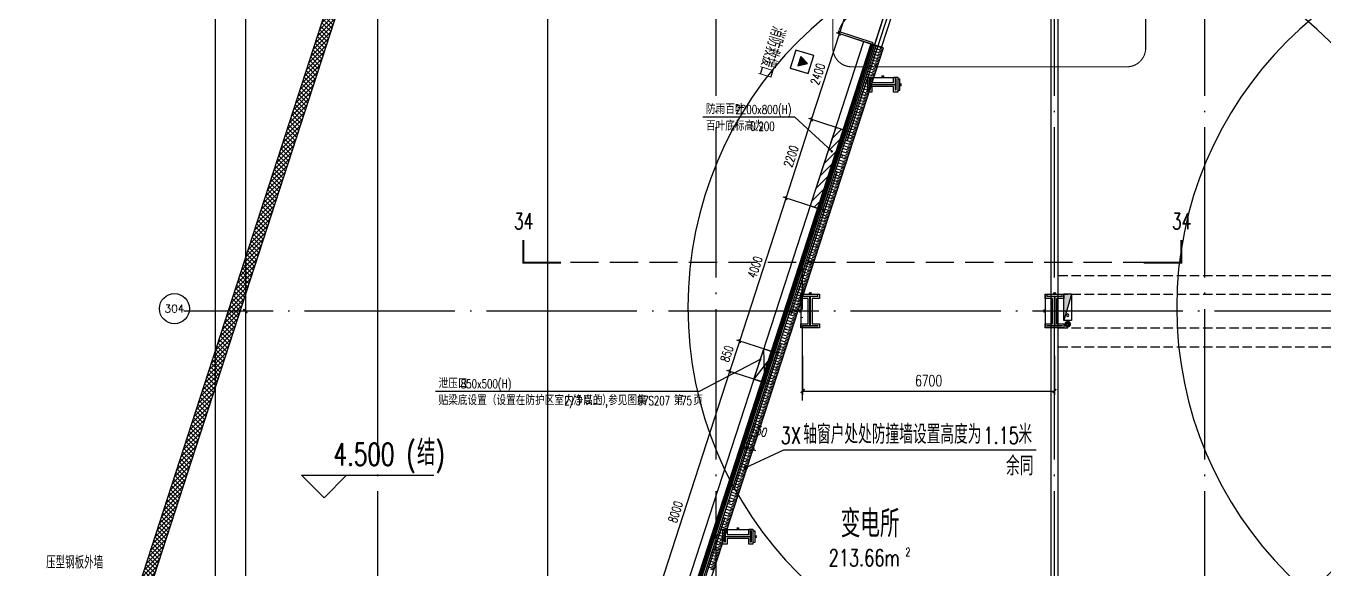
# Model space of a CAD drawing. Extents: x -1313754 to 847533, y 489853 to 941203.
# Drawn here: x -322210 to -287687, y 595905 to 610357 of the extents above; entities that cross this region are included whole.
import ezdxf
from ezdxf.enums import TextEntityAlignment as Align

# ---------------------------------------------------------------- set-up
doc = ezdxf.new("R2010")
doc.units = 0
doc.header["$LTSCALE"] = 1000
doc.header["$MEASUREMENT"] = 0
doc.linetypes.add('DASH', pattern=[0.35, 0.25, -0.1])
doc.linetypes.add('DOTE', pattern=[2.42, 2, -0.2, 0.02, -0.2])
doc.layers.get('Defpoints').update_dxf_attribs({"color": 210})
for name, color, linetype in [('99平面图例外参$0$A-HATCH-2', 251, 'Continuous'), ('A-AXIS-D', 1, 'Continuous'), ('A-AXIS-DOTE', 14, 'DOTE'), ('A-AXIS-DP', 126, 'Continuous'), ('A-AXIS-SYMB', 3, 'Continuous'), ('A-HATCH-2', 251, 'Continuous'), ('A-LIN-V', 9, 'Continuous'), ('A-SFCE', 30, 'Continuous'), ('A-TEXT', 61, 'Continuous'), ('A-WINDOW', 140, 'Continuous'), ('A-彩色打印层', 12, 'Continuous'), ('A-防火门窗', 1, 'Continuous'), ('AS-COLN', 6, 'Continuous'), ('AS-WALL', 40, 'Continuous'), ('AS-结构边线层', 200, 'Continuous'), ('DIM_ELEV', 3, 'Continuous'), ('DIM_SYMB', 3, 'Continuous'), ('PUB_HATCH', 8, 'Continuous'), ('PUB_TEXT', 7, 'Continuous'), ('RP-N2-01$0$$0$A-WIND-J', 1, 'Continuous'), ('RP-N2-01$0$A-WIND-J', 3, 'Continuous'), ('SB_ZF消火栓', 10, 'Continuous'), ('SB_ZF消火栓M', 10, 'Continuous'), ('建-墙-幕', 4, 'Continuous'), ('建-标高', 3, 'Continuous')]:
    doc.layers.add(name, color=color, linetype=linetype)
doc.layers.add('LG-ZF消防', color=1, linetype='Continuous', lineweight=60)
doc.styles.add('_TCH_AXIS', font='COMPLEX', dxfattribs={"bigfont": 'GBCBIG'})
doc.styles.add('_TCH_DIM', font='SIMPLEX', dxfattribs={"bigfont": 'GBCBIG'})
doc.styles.add('_TCH_DIM_T3', font='SIMPLEX', dxfattribs={"width": 0.705882, "bigfont": 'GBCBIG'})
doc.styles.add('_TCH_LABEL', font='COMPLEX', dxfattribs={"bigfont": 'GBCBIG'})
doc.styles.add('A-AREA', font='SIMPLEX', dxfattribs={"bigfont": 'GBCBIG'})
doc.styles.add('A-DIM_T3', font='SIMPLEX', dxfattribs={"width": 0.705882, "bigfont": 'GBCBIG'})
doc.styles.add('A-STANDARD', font='SIMPLEX', dxfattribs={"bigfont": 'GBCBIG'})
doc.dimstyles.new('_TCH_ARCH&&10', dxfattribs={"dimtxt": 29.75, "dimasz": 10, "dimexe": 10, "dimexo": 10, "dimgap": 12.625, "dimtad": 1, "dimdec": 0, "dimzin": 0, "dimdsep": 46, "dimtxsty": '_TCH_DIM_T3', "dimblk": 'ARCHTICK', "dimcen": 0.09, "dimclrt": 7, "dimazin": 2, "dimtfac": 1, "dimtdec": 0, "dimtix": 1, "dimtmove": 2, "dimatfit": 3, "dimfxl": 0, "dimtolj": 1, "dimtzin": 0, "dimarcsym": 0})
doc.dimstyles.new('_TCH_ARCH&&100', dxfattribs={"dimtxt": 297.5, "dimasz": 100, "dimexe": 100, "dimexo": 100, "dimgap": 126.25, "dimtad": 1, "dimdec": 0, "dimzin": 0, "dimdsep": 46, "dimtxsty": '_TCH_DIM_T3', "dimblk": 'ARCHTICK', "dimcen": 0.09, "dimclrt": 7, "dimazin": 2, "dimtfac": 1, "dimtdec": 0, "dimtix": 1, "dimtmove": 2, "dimatfit": 3, "dimfxl": 0, "dimtolj": 1, "dimtzin": 0, "dimarcsym": 0})
doc.dimstyles.new('_TCH_ARCH&&80', dxfattribs={"dimtxt": 238, "dimasz": 80, "dimexe": 80, "dimexo": 80, "dimgap": 101, "dimtad": 1, "dimdec": 0, "dimzin": 0, "dimdsep": 46, "dimtxsty": '_TCH_DIM_T3', "dimblk": 'ARCHTICK', "dimcen": 0.09, "dimclrt": 7, "dimazin": 2, "dimtfac": 1, "dimtdec": 0, "dimtix": 1, "dimtmove": 2, "dimatfit": 3, "dimfxl": 0, "dimtolj": 1, "dimtzin": 0, "dimarcsym": 0})
doc.dimstyles.new('A-DIM&&100', dxfattribs={"dimtxt": 297.5, "dimasz": 100, "dimexe": 100, "dimexo": 100, "dimgap": 126.25, "dimtad": 1, "dimdec": 0, "dimzin": 0, "dimdsep": 46, "dimtxsty": 'A-DIM_T3', "dimblk": 'ARCHTICK', "dimcen": 0.09, "dimclrt": 7, "dimazin": 2, "dimtfac": 1, "dimtdec": 0, "dimtix": 1, "dimtmove": 2, "dimatfit": 3, "dimfxl": 0, "dimtolj": 1, "dimtzin": 0, "dimarcsym": 0})

# ---------------------------------------------------------------- blocks, each defined once
blk = doc.blocks.new('_ArchTick')
at = {"color": 0, "linetype": 'ByBlock', "const_width": 0.4}
blk.add_lwpolyline([(-0.5, -0.5), (0.5, 0.5)], dxfattribs=at)
blk = doc.blocks.new('*D1347')
at = {"layer": 'A-AXIS-D', "color": 0, "lineweight": -2}
for p, q in [((-94953, -184100), (-95739, -184100)), ((-95639, -184100), (-95639, -202050)), ((-94953, -202050), (-95739, -202050))]:
    blk.add_line(p, q, dxfattribs=at)
at = {"layer": 'Defpoints', "color": 0}
for p in [(-94853, -184100), (-95639, -202050), (-94853, -202050)]:
    blk.add_point(p, dxfattribs=at)
at = {"layer": 'A-AXIS-D', "color": 0, "lineweight": -2, "xscale": 100, "yscale": 100, "zscale": 100}
for p, rotation in [((-95639, -184100), 90), ((-95639, -202050), 270)]:
    blk.add_blockref('_ArchTick', p, dxfattribs=dict(at, rotation=rotation))
at = {"layer": 'A-AXIS-D', "color": 7, "insert": (-95364, -193075), "char_height": 297.5, "attachment_point": 5, "rotation": 270, "style": 'A-DIM_T3'}
blk.add_mtext('\\A1;17950', dxfattribs=at)
blk = doc.blocks.new('*D1348')
at = {"layer": 'A-AXIS-D', "color": 0, "lineweight": -2}
for p, q in [((-94953, -202050), (-95739, -202050)), ((-95639, -202050), (-95639, -220000)), ((-94953, -220000), (-95739, -220000))]:
    blk.add_line(p, q, dxfattribs=at)
at = {"layer": 'Defpoints', "color": 0}
for p in [(-94853, -202050), (-95639, -220000), (-94853, -220000)]:
    blk.add_point(p, dxfattribs=at)
at = {"layer": 'A-AXIS-D', "color": 0, "lineweight": -2, "xscale": 100, "yscale": 100, "zscale": 100}
for p, rotation in [((-95639, -202050), 90), ((-95639, -220000), 270)]:
    blk.add_blockref('_ArchTick', p, dxfattribs=dict(at, rotation=rotation))
at = {"layer": 'A-AXIS-D', "color": 7, "insert": (-95364, -211025), "char_height": 297.5, "attachment_point": 5, "rotation": 270, "style": 'A-DIM_T3'}
blk.add_mtext('\\A1;17950', dxfattribs=at)
blk = doc.blocks.new('*D1409')
at = {"layer": 'A-AXIS-D', "color": 0, "lineweight": -2}
for p, q in [((-95053, -183400), (-96539, -183400)), ((-96439, -183400), (-96439, -256600)), ((-95053, -256600), (-96539, -256600))]:
    blk.add_line(p, q, dxfattribs=at)
at = {"layer": 'Defpoints', "color": 0}
for p in [(-94953, -183400), (-96439, -256600), (-94953, -256600)]:
    blk.add_point(p, dxfattribs=at)
at = {"layer": 'A-AXIS-D', "color": 0, "lineweight": -2, "xscale": 100, "yscale": 100, "zscale": 100}
for p, rotation in [((-96439, -183400), 90), ((-96439, -256600), 270)]:
    blk.add_blockref('_ArchTick', p, dxfattribs=dict(at, rotation=rotation))
at = {"layer": 'A-AXIS-D', "color": 7, "insert": (-96164, -220000), "char_height": 297.5, "attachment_point": 5, "rotation": 270, "style": 'A-DIM_T3'}
blk.add_mtext('\\A1;73200', dxfattribs=at)
blk = doc.blocks.new('*D1486')
at = {"layer": 'A-AXIS-D', "color": 0, "lineweight": -2}
for p, q in [((-80818, -203240), (-80818, -204278)), ((-74118, -203240), (-74118, -204278)), ((-80818, -204178), (-74118, -204178))]:
    blk.add_line(p, q, dxfattribs=at)
at = {"layer": 'Defpoints', "color": 0}
for p in [(-80818, -203140), (-74118, -203140), (-74118, -204178)]:
    blk.add_point(p, dxfattribs=at)
at = {"layer": 'A-AXIS-D', "color": 0, "lineweight": -2, "xscale": 100, "yscale": 100, "zscale": 100, "rotation": 180}
blk.add_blockref('_ArchTick', (-80818, -204178), dxfattribs=at)
at = {"layer": 'A-AXIS-D', "color": 0, "lineweight": -2, "xscale": 100, "yscale": 100, "zscale": 100}
blk.add_blockref('_ArchTick', (-74118, -204178), dxfattribs=at)
at = {"layer": 'A-AXIS-D', "color": 7, "insert": (-77468, -203903), "char_height": 297.5, "attachment_point": 5, "style": '_TCH_DIM_T3'}
blk.add_mtext('\\A1;6700', dxfattribs=at)
blk = doc.blocks.new('43243')
at = {"layer": 'AS-结构边线层'}
blk.add_lwpolyline([(-263994, 621290), (-277514, 621290), (-277514, 621120), (-279354, 621120), (-279354, 620570), (-281454, 620570), (-281454, 621120), (-295987, 621120), (-313454, 567286), (-313454, 548520), (-281454, 548520), (-281454, 549070), (-279354, 549070), (-279354, 548520), (-277514, 548520), (-277514, 548350), (-263994, 548350)], dxfattribs=at)
blk = doc.blocks.new('4324324')
at = {"layer": 'A-HATCH-2', "linetype": 'DASH'}
for p, q in [((-294754.2, 603720.1), (-128854.2, 603720.1)), ((-294754.2, 603220.1), (-128854.2, 603220.1)), ((-294754.2, 602320), (-128854.2, 602320)), ((-294754.2, 601820), (-128854.2, 601820))]:
    blk.add_line(p, q, dxfattribs=at)
blk = doc.blocks.new('*D1767')
at = {"layer": 'A-AXIS-DP', "color": 0, "lineweight": -2}
for p, q in [((-165054, 621030), (-165054, 621079)), ((-164654, 621030), (-164654, 621079)), ((-165054, 621069), (-164654, 621069))]:
    blk.add_line(p, q, dxfattribs=at)
at = {"layer": 'Defpoints', "color": 0}
for p in [(-165054, 621020), (-164654, 621069), (-164654, 621020)]:
    blk.add_point(p, dxfattribs=at)
at = {"layer": 'A-AXIS-DP', "color": 0, "lineweight": -2, "xscale": 10, "yscale": 10, "zscale": 10, "rotation": 180}
blk.add_blockref('_ArchTick', (-165054, 621069), dxfattribs=at)
at = {"layer": 'A-AXIS-DP', "color": 0, "lineweight": -2, "xscale": 10, "yscale": 10, "zscale": 10}
blk.add_blockref('_ArchTick', (-164654, 621069), dxfattribs=at)
at = {"layer": 'A-AXIS-DP', "color": 7, "insert": (-164854, 621096), "char_height": 29.8, "attachment_point": 5, "style": '_TCH_DIM_T3'}
blk.add_mtext('\\A1;400', dxfattribs=at)
blk = doc.blocks.new('*D1768')
at = {"layer": 'A-AXIS-DP', "color": 0, "lineweight": -2}
for p, q in [((-165064, 621020), (-165105, 621020)), ((-165095, 620220), (-165095, 621020)), ((-165064, 620220), (-165105, 620220))]:
    blk.add_line(p, q, dxfattribs=at)
at = {"layer": 'Defpoints', "color": 0}
for p in [(-165095, 621020), (-165054, 621020), (-165054, 620220)]:
    blk.add_point(p, dxfattribs=at)
at = {"layer": 'A-AXIS-DP', "color": 0, "lineweight": -2, "xscale": 10, "yscale": 10, "zscale": 10}
for p, rotation in [((-165095, 621020), 90), ((-165095, 620220), 270)]:
    blk.add_blockref('_ArchTick', p, dxfattribs=dict(at, rotation=rotation))
at = {"layer": 'A-AXIS-DP', "color": 7, "insert": (-165123, 620620), "char_height": 29.8, "attachment_point": 5, "rotation": 90, "style": '_TCH_DIM_T3'}
blk.add_mtext('\\A1;800', dxfattribs=at)
blk = doc.blocks.new('*D1765')
at = {"layer": 'A-AXIS-DP', "color": 0, "lineweight": -2}
for p, q in [((-195790, 766880), (-195790, 766929)), ((-195790, 766919), (-195490, 766919)), ((-195490, 766880), (-195490, 766929))]:
    blk.add_line(p, q, dxfattribs=at)
at = {"layer": 'Defpoints', "color": 0}
for p in [(-195790, 766870), (-195490, 766919), (-195490, 766870)]:
    blk.add_point(p, dxfattribs=at)
at = {"layer": 'A-AXIS-DP', "color": 0, "lineweight": -2, "xscale": 10, "yscale": 10, "zscale": 10, "rotation": 180}
blk.add_blockref('_ArchTick', (-195790, 766919), dxfattribs=at)
at = {"layer": 'A-AXIS-DP', "color": 0, "lineweight": -2, "xscale": 10, "yscale": 10, "zscale": 10}
blk.add_blockref('_ArchTick', (-195490, 766919), dxfattribs=at)
at = {"layer": 'A-AXIS-DP', "color": 7, "insert": (-195640, 766946), "char_height": 29.8, "attachment_point": 5, "style": '_TCH_DIM_T3'}
blk.add_mtext('\\A1;300', dxfattribs=at)
blk = doc.blocks.new('*D1766')
at = {"layer": 'A-AXIS-DP', "color": 0, "lineweight": -2}
for p, q in [((-195800, 766820), (-195841, 766820)), ((-195831, 766120), (-195831, 766820)), ((-195800, 766120), (-195841, 766120))]:
    blk.add_line(p, q, dxfattribs=at)
at = {"layer": 'Defpoints', "color": 0}
for p in [(-195831, 766820), (-195790, 766820), (-195790, 766120)]:
    blk.add_point(p, dxfattribs=at)
at = {"layer": 'A-AXIS-DP', "color": 0, "lineweight": -2, "xscale": 10, "yscale": 10, "zscale": 10}
for p, rotation in [((-195831, 766820), 90), ((-195831, 766120), 270)]:
    blk.add_blockref('_ArchTick', p, dxfattribs=dict(at, rotation=rotation))
at = {"layer": 'A-AXIS-DP', "color": 7, "insert": (-195859, 766470), "char_height": 29.8, "attachment_point": 5, "rotation": 90, "style": '_TCH_DIM_T3'}
blk.add_mtext('\\A1;700', dxfattribs=at)
blk = doc.blocks.new('RP-N2-01$0$$0$xfjy')
at = {"layer": 'RP-N2-01$0$$0$A-WIND-J'}
h = blk.add_hatch(color=256, dxfattribs=at)
h.dxf.hatch_style = 1
h.paths.add_polyline_path([(1141876, -26214), (1142135, -26214), (1142005, -25989)])
at = {"layer": 'RP-N2-01$0$$0$A-WIND-J', "const_width": 25}
blk.add_lwpolyline([(1141755, -25889), (1141755, -26389), (1142255, -26389), (1142255, -25889)], close=True, dxfattribs=at)
at = {"layer": 'RP-N2-01$0$$0$A-WIND-J'}
for points in [[(1141755, -26389), (1142255, -26389), (1142255, -25889), (1141755, -25889)], [(1141876, -26214), (1142135, -26214), (1142005, -25989)]]:
    blk.add_lwpolyline(points, close=True, dxfattribs=at)
blk = doc.blocks.new('RP-N2-01$0$xfjy')
at = {"layer": 'RP-N2-01$0$$0$A-WIND-J'}
blk.add_blockref('RP-N2-01$0$$0$xfjy', (0, 0), dxfattribs=at)
blk = doc.blocks.new('1232')
at = {"layer": 'RP-N2-01$0$A-WIND-J', "rotation": 253.2410415830264}
blk.add_blockref('RP-N2-01$0$xfjy', (52750, 1695366, 0), dxfattribs=at)
at = {"layer": 'A-TEXT', "style": '_TCH_DIM'}
blk.add_text('消防救援口', height=384.1, rotation=253.241, dxfattribs=at).set_placement((-302356, 610381, 0))
blk = doc.blocks.new('3132')
at = {"layer": 'DIM_ELEV', "linetype": 'DASH', "const_width": 30}
blk.add_lwpolyline([(-300250, 621840), (-292930, 621840, -0.414214), (-292430, 621340), (-292430, 609770, -0.414214), (-292930, 609270), (-300250, 609270, -0.414214), (-300750, 609770), (-300750, 621340, -0.414214)], format="xyb", close=True, dxfattribs=at)
blk = doc.blocks.new('99平面图例外参$0$$LinePat$填挖边坡')
at = {"color": 0}
for p, q in [((0, 0), (0, -1500)), ((300, 0), (300, -600))]:
    blk.add_line(p, q, dxfattribs=at)
at = {"layer": 'Defpoints', "color": 0}
blk.add_point((600, 0), dxfattribs=at)
blk = doc.blocks.new('34242343243')
at = {"layer": 'A-LIN-V'}
for p, q in [((-307133, 586607), (-299596, 609834)), ((-306942, 586545), (-299406, 609772)), ((-299406, 609772), (-299596, 609834))]:
    blk.add_line(p, q, dxfattribs=at)
at = {"layer": '99平面图例外参$0$A-HATCH-2', "color": 203, "xscale": 0.1334351796643754, "yscale": 0.1333333333333333, "zscale": 0.1333333333333333, "rotation": 252.0237134181385}
for p in [(-299456, 609620), (-299431, 609696), (-299406, 609772), (-299554, 609315), (-299530, 609391), (-299505, 609467), (-299480, 609543), (-299678, 608934), (-299653, 609010), (-299629, 609086), (-299604, 609163), (-299579, 609239), (-299777, 608630), (-299752, 608706), (-299727, 608782), (-299703, 608858), (-299900, 608249), (-299876, 608325), (-299851, 608401), (-299826, 608477), (-299802, 608553), (-299999, 607944), (-299975, 608020), (-299950, 608096), (-299925, 608173), (-300123, 607563), (-300098, 607640), (-300073, 607716), (-300049, 607792), (-300024, 607868), (-300222, 607259), (-300197, 607335), (-300172, 607411), (-300148, 607487), (-300345, 606878), (-300320, 606954), (-300296, 607030), (-300271, 607106), (-300246, 607183), (-300444, 606573), (-300419, 606650), (-300395, 606726), (-300370, 606802), (-300568, 606193), (-300543, 606269), (-300518, 606345), (-300493, 606421), (-300469, 606497), (-300666, 605888), (-300642, 605964), (-300617, 606040), (-300592, 606117), (-300790, 605507), (-300765, 605583), (-300741, 605660), (-300716, 605736), (-300691, 605812), (-300889, 605203), (-300864, 605279), (-300839, 605355), (-300815, 605431), (-301012, 604822), (-300988, 604898), (-300963, 604974), (-300938, 605050), (-300913, 605127), (-301136, 604441), (-301111, 604517), (-301086, 604593), (-301062, 604670), (-301037, 604746), (-301235, 604137), (-301210, 604213), (-301185, 604289), (-301161, 604365), (-301358, 603756), (-301334, 603832), (-301309, 603908), (-301284, 603984), (-301259, 604060), (-301457, 603451), (-301432, 603527), (-301408, 603603), (-301383, 603680), (-301581, 603070), (-301556, 603147), (-301531, 603223), (-301506, 603299), (-301482, 603375), (-301679, 602766), (-301655, 602842), (-301630, 602918), (-301605, 602994), (-301803, 602385), (-301778, 602461), (-301754, 602537), (-301729, 602613), (-301704, 602690), (-301902, 602080), (-301877, 602157), (-301852, 602233), (-301828, 602309), (-302025, 601700), (-302001, 601776), (-301976, 601852), (-301951, 601928), (-301927, 602004), (-302124, 601395), (-302099, 601471), (-302075, 601547), (-302050, 601623), (-302248, 601014), (-302223, 601090), (-302198, 601167), (-302174, 601243), (-302149, 601319), (-302347, 600710), (-302322, 600786), (-302297, 600862), (-302272, 600938), (-302470, 600329), (-302445, 600405), (-302421, 600481), (-302396, 600557), (-302371, 600633), (-302569, 600024), (-302544, 600100), (-302520, 600177), (-302495, 600253), (-302693, 599644), (-302668, 599720), (-302643, 599796), (-302618, 599872), (-302594, 599948), (-302816, 599263), (-302791, 599339), (-302767, 599415), (-302742, 599491), (-302717, 599567), (-302915, 598958), (-302890, 599034), (-302865, 599110), (-302841, 599187), (-303038, 598577), (-303014, 598654), (-302989, 598730), (-302964, 598806), (-302940, 598882), (-303137, 598273), (-303113, 598349), (-303088, 598425), (-303063, 598501), (-303261, 597892), (-303236, 597968), (-303211, 598044), (-303187, 598120), (-303162, 598197), (-303360, 597587), (-303335, 597664), (-303310, 597740), (-303286, 597816), (-303483, 597207), (-303458, 597283), (-303434, 597359), (-303409, 597435), (-303384, 597511), (-303582, 596902), (-303557, 596978), (-303533, 597054), (-303508, 597130), (-303706, 596521), (-303681, 596597), (-303656, 596674), (-303631, 596750), (-303607, 596826), (-303804, 596217), (-303780, 596293), (-303755, 596369), (-303730, 596445), (-303903, 595912), (-303879, 595988), (-303854, 596064), (-303829, 596140)]:
    blk.add_blockref('99平面图例外参$0$$LinePat$填挖边坡', p, dxfattribs=at)
blk = doc.blocks.new('A$C5D961328')
at = {"layer": 'SB_ZF消火栓'}
blk.add_hatch(color=256, dxfattribs=at).paths.add_polyline_path([(0, 40), (700, 40), (700, 240)])
at = {"layer": 'A-LIN-V', "ltscale": 500}
blk.add_circle((350, 40), 10001, dxfattribs=at)
at = {"layer": 'SB_ZF消火栓'}
for p, q in [((700, 240), (0, 240)), ((0, 240), (0, 40)), ((700, 240), (0, 40)), ((0, 40), (700, 40)), ((700, 240), (700, 40))]:
    blk.add_line(p, q, dxfattribs=at)
at = {"layer": 'SB_ZF消火栓', "color": 1}
blk.add_circle((140, 140), 32.5, dxfattribs=at)
blk = doc.blocks.new('we42342343234')
at = {"layer": 'LG-ZF消防'}
blk.add_circle((-294504, 602420), 50, dxfattribs=at)
at = {"layer": 'SB_ZF消火栓M', "xscale": -1, "rotation": 270}
for p in [(-294644, 602520), (-281644, 602520)]:
    blk.add_blockref('A$C5D961328', p, dxfattribs=at)
blk = doc.blocks.new('234243242332')
at = {"layer": 'SB_ZF消火栓'}
blk.add_blockref('we42342343234', (0, 0), dxfattribs=at)
blk = doc.blocks.new('*D209')
at = {"layer": 'A-AXIS-DP', "color": 0, "lineweight": -2}
for p, q in [((-303065, 599143), (-303141, 599168)), ((-303139, 598915), (-303040, 599219)), ((-303092, 598899), (-302993, 599204)), ((-303065, 599143), (-303018, 599128)), ((-303018, 599128), (-302942, 599103))]:
    blk.add_line(p, q, dxfattribs=at)
at = {"layer": 'Defpoints', "color": 0}
for p in [(-303018, 599128), (-303164, 598839), (-303116, 598823)]:
    blk.add_point(p, dxfattribs=at)
at = {"layer": 'A-AXIS-DP', "color": 0, "lineweight": -2, "xscale": 80, "yscale": 80, "zscale": 80}
for p, rotation in [((-303065, 599143), 342.0237134181228), ((-303018, 599128), 162.0237134181229)]:
    blk.add_blockref('_ArchTick', p, dxfattribs=dict(at, rotation=rotation))
at = {"layer": 'A-AXIS-DP', "color": 7, "insert": (-302973, 599345), "char_height": 238, "attachment_point": 5, "rotation": 342.0237, "style": '_TCH_DIM_T3'}
blk.add_mtext('\\A1;50', dxfattribs=at)
blk = doc.blocks.new('*D210')
at = {"layer": 'A-AXIS-DP', "color": 0, "lineweight": -2}
for p, q in [((-303018, 599128), (-303094, 599152)), ((-303092, 598899), (-302993, 599204)), ((-303018, 599128), (-302875, 599081)), ((-302949, 598853), (-302850, 599157)), ((-302875, 599081), (-302799, 599057))]:
    blk.add_line(p, q, dxfattribs=at)
at = {"layer": 'Defpoints', "color": 0}
for p in [(-302875, 599081), (-303116, 598823), (-302974, 598777)]:
    blk.add_point(p, dxfattribs=at)
at = {"layer": 'A-AXIS-DP', "color": 0, "lineweight": -2, "xscale": 80, "yscale": 80, "zscale": 80}
for p, rotation in [((-303018, 599128), 342.0237134181606), ((-302875, 599081), 162.0237134181606)]:
    blk.add_blockref('_ArchTick', p, dxfattribs=dict(at, rotation=rotation))
at = {"layer": 'A-AXIS-DP', "color": 7, "insert": (-302710, 599590), "char_height": 238, "attachment_point": 5, "rotation": 342.0237, "style": '_TCH_DIM_T3'}
blk.add_mtext('\\A1;150', dxfattribs=at)
blk = doc.blocks.new('*D491')
at = {"layer": 'A-AXIS-DP', "color": 0, "lineweight": -2}
for p, q in [((-305959, 593553), (-303490, 601162)), ((-302465, 600830), (-303566, 601187)), ((-304934, 593220), (-306035, 593577))]:
    blk.add_line(p, q, dxfattribs=at)
at = {"layer": 'Defpoints', "color": 0}
for p in [(-303490, 601162), (-302389, 600805), (-304858, 593195)]:
    blk.add_point(p, dxfattribs=at)
at = {"layer": 'A-AXIS-DP', "color": 0, "lineweight": -2, "xscale": 80, "yscale": 80, "zscale": 80}
for p, rotation in [((-303490, 601162), 72.02371341813635), ((-305959, 593553), 252.0237134181364)]:
    blk.add_blockref('_ArchTick', p, dxfattribs=dict(at, rotation=rotation))
at = {"layer": 'A-AXIS-DP', "color": 7, "insert": (-304934, 597425), "char_height": 238, "attachment_point": 5, "rotation": 72.0237, "style": '_TCH_DIM_T3'}
blk.add_mtext('\\A1;8000', dxfattribs=at)
blk = doc.blocks.new('*D492')
at = {"layer": 'A-AXIS-DP', "color": 0, "lineweight": -2}
for p, q in [((-303490, 601162), (-303228, 601971)), ((-302203, 601638), (-303304, 601995)), ((-302465, 600830), (-303566, 601187))]:
    blk.add_line(p, q, dxfattribs=at)
at = {"layer": 'Defpoints', "color": 0}
for p in [(-303228, 601971), (-302127, 601613), (-302389, 600805)]:
    blk.add_point(p, dxfattribs=at)
at = {"layer": 'A-AXIS-DP', "color": 0, "lineweight": -2, "xscale": 80, "yscale": 80, "zscale": 80}
for p, rotation in [((-303228, 601971), 72.02371341813853), ((-303490, 601162), 252.0237134181385)]:
    blk.add_blockref('_ArchTick', p, dxfattribs=dict(at, rotation=rotation))
at = {"layer": 'A-AXIS-DP', "color": 7, "insert": (-303568, 601634), "char_height": 238, "attachment_point": 5, "rotation": 72.0237, "style": '_TCH_DIM_T3'}
blk.add_mtext('\\A1;850', dxfattribs=at)
blk = doc.blocks.new('*D493')
at = {"layer": 'A-AXIS-DP', "color": 0, "lineweight": -2}
for p, q in [((-303228, 601971), (-301993, 605775)), ((-300969, 605443), (-302070, 605800)), ((-302203, 601638), (-303304, 601995))]:
    blk.add_line(p, q, dxfattribs=at)
at = {"layer": 'Defpoints', "color": 0}
for p in [(-301993, 605775), (-300892, 605418), (-302127, 601613)]:
    blk.add_point(p, dxfattribs=at)
at = {"layer": 'A-AXIS-DP', "color": 0, "lineweight": -2, "xscale": 80, "yscale": 80, "zscale": 80}
for p, rotation in [((-301993, 605775), 72.0237134181359), ((-303228, 601971), 252.0237134181359)]:
    blk.add_blockref('_ArchTick', p, dxfattribs=dict(at, rotation=rotation))
at = {"layer": 'A-AXIS-DP', "color": 7, "insert": (-302820, 603941), "char_height": 238, "attachment_point": 5, "rotation": 72.0237, "style": '_TCH_DIM_T3'}
blk.add_mtext('\\A1;4000', dxfattribs=at)
blk = doc.blocks.new('*D494')
at = {"layer": 'A-AXIS-DP', "color": 0, "lineweight": -2}
for p, q in [((-301993, 605775), (-301315, 607868)), ((-300290, 607535), (-301391, 607893)), ((-300969, 605443), (-302070, 605800))]:
    blk.add_line(p, q, dxfattribs=at)
at = {"layer": 'Defpoints', "color": 0}
for p in [(-301315, 607868), (-300214, 607511), (-300892, 605418)]:
    blk.add_point(p, dxfattribs=at)
at = {"layer": 'A-AXIS-DP', "color": 0, "lineweight": -2, "xscale": 80, "yscale": 80, "zscale": 80}
for p, rotation in [((-301315, 607868), 72.02371341813684), ((-301993, 605775), 252.0237134181369)]:
    blk.add_blockref('_ArchTick', p, dxfattribs=dict(at, rotation=rotation))
at = {"layer": 'A-AXIS-DP', "color": 7, "insert": (-301863, 606889), "char_height": 238, "attachment_point": 5, "rotation": 72.0237, "style": '_TCH_DIM_T3'}
blk.add_mtext('\\A1;2200', dxfattribs=at)
blk = doc.blocks.new('*D495')
at = {"layer": 'A-AXIS-DP', "color": 0, "lineweight": -2}
for p, q in [((-301315, 607868), (-300574, 610151)), ((-299549, 609818), (-300650, 610175)), ((-300290, 607535), (-301391, 607893))]:
    blk.add_line(p, q, dxfattribs=at)
at = {"layer": 'Defpoints', "color": 0}
for p in [(-300574, 610151), (-299473, 609793), (-300214, 607511)]:
    blk.add_point(p, dxfattribs=at)
at = {"layer": 'A-AXIS-DP', "color": 0, "lineweight": -2, "xscale": 80, "yscale": 80, "zscale": 80}
for p, rotation in [((-300574, 610151), 72.02371341813698), ((-301315, 607868), 252.023713418137)]:
    blk.add_blockref('_ArchTick', p, dxfattribs=dict(at, rotation=rotation))
at = {"layer": 'A-AXIS-DP', "color": 7, "insert": (-301153, 609077), "char_height": 238, "attachment_point": 5, "rotation": 72.0237, "style": '_TCH_DIM_T3'}
blk.add_mtext('\\A1;2400', dxfattribs=at)
blk = doc.blocks.new('*D496')
at = {"layer": 'A-AXIS-DP', "color": 0, "lineweight": -2}
for p, q in [((-300574, 610151), (-299957, 612053)), ((-298932, 611720), (-300033, 612078)), ((-299549, 609818), (-300650, 610175))]:
    blk.add_line(p, q, dxfattribs=at)
at = {"layer": 'Defpoints', "color": 0}
for p in [(-299957, 612053), (-298856, 611696), (-299473, 609793)]:
    blk.add_point(p, dxfattribs=at)
at = {"layer": 'A-AXIS-DP', "color": 0, "lineweight": -2, "xscale": 80, "yscale": 80, "zscale": 80}
for p, rotation in [((-299957, 612053), 72.023713418136), ((-300574, 610151), 252.023713418136)]:
    blk.add_blockref('_ArchTick', p, dxfattribs=dict(at, rotation=rotation))
at = {"layer": 'A-AXIS-DP', "color": 7, "insert": (-300474, 611170), "char_height": 238, "attachment_point": 5, "rotation": 72.0237, "style": '_TCH_DIM_T3'}
blk.add_mtext('\\A1;2000', dxfattribs=at)
blk = doc.blocks.new('10平面$0$$DorLib2D$00000002')
for p, q in [((-0.5, 0), (-0.5, 0.4875)), ((-0.475, 0.4875), (-0.5, 0.4875)), ((-0.475, 0), (-0.475, 0.4875)), ((0.475, 0), (0.475, 0.4875)), ((0.475, 0.4875), (0.5, 0.4875)), ((0.5, 0), (0.5, 0.4875)), ((-0.5, 0), (-0.475, 0)), ((0.5, 0), (0.475, 0))]:
    blk.add_line(p, q)
at = {"lineweight": 13}
for centre, start, end in [((-0.4875, 0), 0, 88.53072), ((0.4875, 0), 91.46928, 180)]:
    blk.add_arc(centre, 0.4875, start, end, dxfattribs=at)
blk = doc.blocks.new('dote')
at = {"layer": 'A-AXIS-D'}
blk.add_circle((-97524.5, -201985.7), 400, dxfattribs=at)
at = {"layer": 'A-AXIS-DOTE', "ltscale": 2}
for p, q in [((-92117.8, -264080), (-92117.8, -177865)), ((-83117.8, -264080), (-83117.8, -178596)), ((-74117.8, -264080), (-74117.8, -178596)), ((-70117.8, -264080), (-70117.8, -178600)), ((98696.4, -202050), (-97273.6, -202050))]:
    blk.add_line(p, q, dxfattribs=at)
at = {"layer": 'A-AXIS-DOTE'}
blk.add_line((-80817.8, -204430.1), (-80817.8, -200590.1), dxfattribs=at)
at = {"layer": 'A-AXIS-DOTE', "ltscale": 2}
blk.add_lwpolyline([(-94568.7, -243562.8), (-72924.8, -176855.6)], dxfattribs=at)
at = {"layer": 'DIM_SYMB', "linetype": 'DASH', "ltscale": 3}
blk.add_line((-71543.6, -200760.1), (-87443.6, -200760.1), dxfattribs=at)
at = {"layer": 'DIM_SYMB', "const_width": 50}
for points in [[(-88243.6, -200160.1), (-88243.6, -200760.1), (-87243.6, -200760.1)], [(-71743.6, -200760.1), (-70743.6, -200760.1), (-70743.6, -200160.1)]]:
    blk.add_lwpolyline(points, dxfattribs=at)
at = {"layer": 'PUB_TEXT', "style": '_TCH_LABEL', "width": 0.705882}
for p in [(-88493.6, -199872.6), (-70993.6, -199872.6)]:
    blk.add_text('34', height=425, dxfattribs=at).set_placement(p)
at = {"layer": 'PUB_TEXT', "style": '_TCH_AXIS'}
blk.add_text('304', height=199.75, dxfattribs=at).set_placement((-97786.1, -202085.6), (-97262.9, -202085.6), align=Align.FIT)
at = {"layer": 'A-AXIS-D'}
for base, p1, p2, picture, middle in [((-96439.4, -256600.1), (-94953, -183400), (-94953, -256600.1), '*D1409', (-96164.4, -220000)), ((-95639.4, -202050), (-94853, -184100), (-94853, -202050), '*D1347', (-95364.4, -193075)), ((-95639.4, -220000), (-94853, -202050), (-94853, -220000), '*D1348', (-95364.4, -211025))]:
    dim = blk.add_linear_dim(base=base, p1=p1, p2=p2, angle=270, dimstyle='A-DIM&&100', override={"dimgap": 0}, dxfattribs=at)
    dim.commit()
    dim.dimension.update_dxf_attribs({"geometry": picture, "text_midpoint": middle, "dimtype": 161, "text_rotation": 270})
dim = blk.add_linear_dim(base=(-74117.8, -204177.6), p1=(-80817.8, -203140.1), p2=(-74117.8, -203140.1), angle=0, dimstyle='_TCH_ARCH&&100', override={"dimgap": 0}, dxfattribs=at)
dim.commit()
dim.dimension.update_dxf_attribs({"geometry": '*D1486', "text_midpoint": (-77467.8, -203902.6), "dimtype": 161})
blk = doc.blocks.new('w42343243')
at = {"layer": 'A-HATCH-2'}
blk.add_lwpolyline([(-165104.2, 621070), (-164604.2, 621070), (-164604.2, 620958), (-164800.2, 620958), (-164800.2, 620282), (-164604.2, 620282), (-164604.2, 620170), (-165104.2, 620170), (-165104.2, 620282), (-164908.2, 620282), (-164908.2, 620958), (-165104.2, 620958)], close=True, dxfattribs=at)
at = {"layer": 'AS-COLN', "color": 3}
blk.add_lwpolyline([(-165054.2, 621020), (-164654.2, 621020), (-164654.2, 621008), (-164850.2, 621008), (-164850.2, 620232), (-164654.2, 620232), (-164654.2, 620220), (-165054.2, 620220), (-165054.2, 620232), (-164858.2, 620232), (-164858.2, 621008), (-165054.2, 621008)], close=True, dxfattribs=at)
at = {"layer": 'A-AXIS-DP'}
for p1, p2, distance, picture, middle in [((-165054.2, 621020), (-164654.2, 621020), 48.8, '*D1767', (-164854.2, 621096.2)), ((-165054.2, 620220), (-165054.2, 621020), 41.2, '*D1768', (-165122.9, 620620))]:
    dim = blk.add_aligned_dim(p1=p1, p2=p2, distance=distance, dimstyle='_TCH_ARCH&&10', dxfattribs=at)
    dim.commit()
    dim.dimension.update_dxf_attribs({"geometry": picture, "text_midpoint": middle})
blk = doc.blocks.new('nt66')
at = {"layer": 'A-HATCH-2'}
blk.add_lwpolyline([(-195840, 766870), (-195440, 766870), (-195440, 766758), (-195586, 766758), (-195586, 766182), (-195440, 766182), (-195440, 766070), (-195840, 766070), (-195840, 766182), (-195694, 766182), (-195694, 766758), (-195840, 766758)], close=True, dxfattribs=at)
at = {"layer": 'AS-COLN'}
blk.add_lwpolyline([(-195790, 766820), (-195490, 766820), (-195490, 766808), (-195636, 766808), (-195636, 766132), (-195490, 766132), (-195490, 766120), (-195790, 766120), (-195790, 766132), (-195644, 766132), (-195644, 766808), (-195790, 766808)], close=True, dxfattribs=at)
at = {"layer": 'A-AXIS-DP'}
for p1, p2, distance, picture, middle in [((-195790, 766120), (-195790, 766820), 41.2, '*D1766', (-195858.7, 766470)), ((-195790, 766870), (-195490, 766870), 48.8, '*D1765', (-195640, 766946.2))]:
    dim = blk.add_aligned_dim(p1=p1, p2=p2, distance=distance, dimstyle='_TCH_ARCH&&10', dxfattribs=at)
    dim.commit()
    dim.dimension.update_dxf_attribs({"geometry": picture, "text_midpoint": middle})
blk = doc.blocks.new('42343')
at = {"rotation": 270}
for p in [(-1065893.8, 413156.2), (-1069746.2, 401130)]:
    blk.add_blockref('nt66', p, dxfattribs=at)
at = {"layer": 'A-WINDOW'}
for p in [(-136500, -17850), (-130000, -17850)]:
    blk.add_blockref('w42343243', p, dxfattribs=at)

msp = doc.modelspace()

# ---------------------------------------------------------------- hatches: boundary and pattern name
at = {"layer": 'A-SFCE'}
h = msp.add_hatch(dxfattribs=at)
h.set_pattern_fill('ANSI31', color=256, scale=100)
h.set_pattern_definition([(45, (0, 0), (-112.2532, 112.2532), [])])
h.paths.add_polyline_path([(-300384.7, 607566.2), (-300670.1, 607658.7), (-301351.8, 605567.1), (-301063.7, 605473.5)])
at = {"layer": 'PUB_HATCH'}
h = msp.add_hatch(dxfattribs=at)
h.set_pattern_fill('多孔材料', color=256, scale=30, style=0)
h.set_pattern_definition([(45, (60, 0), (-60.000061, 60.000061), []), (135, (60, 0), (-60.000061, -60.000061), [])])
h.paths.add_polyline_path([(-309561.9, 624210.1), (-309780, 624510.1), (-322210.2, 586199.9), (-321924.8, 586107.3)])

# ---------------------------------------------------------------- linework, layer by layer
at = {"layer": 'A-AXIS-SYMB'}
for p, q in [((-301761.1, 607931.2), (-304210, 607931.2)), ((-300781.1, 607021.2), (-301761.1, 607931.2)), ((-302679.4, 601479.8), (-304310, 600630)), ((-304310, 600630), (-311320, 600630))]:
    msp.add_line(p, q, dxfattribs=at)
at = {"layer": 'A-AXIS-SYMB', "const_width": 32}
for points in [[(-300769.4, 607010.3, 1), (-300792.8, 607032.1, 1)], [(-302665.2, 601487.2, 1), (-302693.6, 601472.4, 1)]]:
    msp.add_lwpolyline(points, format="xyb", close=True, dxfattribs=at)
at = {"layer": 'A-LIN-V'}
msp.add_lwpolyline([(-313754.2, 564870), (-313754.2, 567383.3), (-299930.8, 609942.1), (-299658.7, 609853.7)], dxfattribs=at)
at = {"layer": 'A-SFCE'}
msp.add_line((-299453.8, 609787.3), (-300350.6, 610078.2), dxfattribs=at)
for points in [[(-308329.1, 587810.1), (-308329.1, 624210.1), (-309561.9, 624210.1), (-321372.4, 587810.1)], [(-300384.7, 607566.2), (-300670.1, 607658.7), (-301351.8, 605567.1), (-301063.7, 605473.5)]]:
    msp.add_lwpolyline(points, close=True, dxfattribs=at)
at = {"layer": 'A-WINDOW'}
for p, q in [((-302849.8, 600954.3), (-302587.5, 601762.8)), ((-302560.5, 600860.4), (-302587.5, 601762.8)), ((-302298.2, 601668.9), (-302849.8, 600954.3)), ((-302298.2, 601668.9), (-302560.5, 600860.4))]:
    msp.add_line(p, q, dxfattribs=at)
for points in [[(-302587.5, 601762.8), (-302298.2, 601668.9)], [(-302849.8, 600954.3), (-302560.5, 600860.4)]]:
    msp.add_lwpolyline(points, dxfattribs=at)
at = {"layer": 'A-彩色打印层'}
for p, q in [((-312854.2, 602770), (-312854.2, 620720)), ((-299454, 609786.8), (-298810.5, 611770)), ((-299644.2, 609848.5), (-299027, 611750.9)), ((-300386.5, 610089.9), (-299453.8, 609787.3))]:
    msp.add_line(p, q, dxfattribs=at)
at = {"layer": 'AS-WALL'}
for p, q in [((-309780, 624510.1), (-322210.2, 586199.9)), ((-309561.9, 624210.1), (-321924.8, 586107.3)), ((-294954.2, 610570), (-294954.2, 587320)), ((-294754.2, 587320), (-294754.2, 610570))]:
    msp.add_line(p, q, dxfattribs=at)
at = {"layer": 'DIM_SYMB'}
for p, q in [((-303063.8, 598611.2), (-302050, 599080)), ((-303063.8, 598611.2), (-302050, 599080)), ((-302050, 599080), (-295345.8, 599080))]:
    msp.add_line(p, q, dxfattribs=at)
at = {"layer": 'DIM_SYMB', "const_width": 60}
msp.add_lwpolyline([(-303091, 598598.6, 1), (-303036.5, 598623.8, 1)], format="xyb", close=True, dxfattribs=at)
msp.add_lwpolyline([(-303091, 598598.6, 1), (-303036.5, 598623.8, 1)], format="xyb", close=True, dxfattribs=at)
at = {"layer": '建-墙-幕'}
for p, q in [((-299739.2, 609879.8), (-307866.7, 584830.7)), ((-307835, 584820.4), (-299707.5, 609869.6)), ((-307803.3, 584810.1), (-299675.8, 609859.3)), ((-307771.6, 584799.8), (-299644, 609849)), ((-299644, 609849), (-299739.2, 609879.8))]:
    msp.add_line(p, q, dxfattribs=at)
at = {"layer": '建-标高'}
for p, q in [((-314282.9, 597802.4), (-314882.9, 598402.4)), ((-314882.9, 598402.4), (-311362.9, 598402.4)), ((-314282.9, 597802.4), (-313682.9, 598402.4))]:
    msp.add_line(p, q, dxfattribs=at)

# ---------------------------------------------------------------- block references
msp.add_blockref('1232', (0, 0))
at = {"layer": 'A-AXIS-DP'}
msp.add_blockref('3132', (0, 0), dxfattribs=at)
at = {"layer": 'A-WINDOW'}
for name in ['43243', '42343', '4324324']:
    msp.add_blockref(name, (0, 0), dxfattribs=at)
at = {"layer": 'A-防火门窗', "xscale": -2000, "yscale": 2000, "zscale": 100, "rotation": 72.0237134181378}
msp.add_blockref('10平面$0$$DorLib2D$00000002', (-299383, 610815.6), dxfattribs=at)
at = {"layer": 'AS-WALL'}
msp.add_blockref('dote', (-220736.4, 804820), dxfattribs=at)
at = {"layer": 'DIM_SYMB'}
msp.add_blockref('34242343243', (0, 0), dxfattribs=at)
at = {"layer": 'SB_ZF消火栓', "linetype": 'Continuous'}
msp.add_blockref('234243242332', (0, 0), dxfattribs=at)

# ---------------------------------------------------------------- texts
at = {"layer": 'A-防火门窗', "style": 'A-AREA'}
msp.add_text('变电所', height=723.4, dxfattribs=at).set_placement((-300540, 596750))
at = {"layer": 'A-防火门窗', "style": 'A-AREA', "width": 0.705882}
for s, height, p in [('213.66m', 446.25, (-300862.5, 595982.2)), ('2', 223.1, (-298822.5, 596244.7))]:
    msp.add_text(s, height=height, dxfattribs=at).set_placement(p)
at = {"layer": 'PUB_TEXT'}
for s, height, style, p in [('防雨百叶', 270.07, '_TCH_DIM', (-304126, 608015.2)), ('百叶底标高为', 270.07, '_TCH_DIM', (-304126, 607567.2)), ('泄压口', 270.07, '_TCH_DIM', (-311236, 600714)), ('贴梁底设置（设置在防护区室内净高的', 270.071, '_TCH_DIM', (-311236, 600266)), ('以上）', 270.07, '_TCH_DIM', (-307397.9, 600266)), ('参见图集', 270.07, '_TCH_DIM', (-306728.1, 600266)), ('第', 270.1, '_TCH_DIM', (-304981.7, 600266)), ('页', 270.1, '_TCH_DIM', (-304465.1, 600266)), ('轴窗户处处防撞墙设置高度为', 506.383, '_TCH_DIM', (-301538.1, 599237.5)), ('米', 506.4, '_TCH_DIM', (-295816.1, 599237.5)), ('结', 675.2, 'A-STANDARD', (-311810.1, 598662.4)), ('余同', 506.38, '_TCH_DIM', (-296145.6, 598397.5)), ('压型钢板外墙', 337.59, '_TCH_DIM', (-321675, 595915))]:
    msp.add_text(s, height=height, dxfattribs=dict(at, style=style)).set_placement(p)
at = {"layer": 'PUB_TEXT', "width": 0.705882}
for s, height, style, p in [('2200x800(H)', 238, '_TCH_DIM', (-303339.6, 608015.2)), ('0.200', 238, '_TCH_DIM', (-302946.4, 607567.2)), ('850x500(H)', 238, '_TCH_DIM', (-310646.2, 600714)), ('2/3', 238, '_TCH_DIM', (-307893.9, 600266)), ('07S207', 238, '_TCH_DIM', (-305941.7, 600266)), ('75', 238, '_TCH_DIM', (-304785.1, 600266)), (',', 238, '_TCH_DIM', (-306808.1, 600266)), ('3X', 446.25, '_TCH_DIM', (-302138.1, 599237.5)), ('1.15', 446.25, '_TCH_DIM', (-296746.1, 599237.5)), ('(', 595, 'A-STANDARD', (-312090.1, 598662.4)), (')', 595, 'A-STANDARD', (-311318.6, 598662.4)), ('4.500', 595, 'A-STANDARD', (-314030.1, 598662.4))]:
    msp.add_text(s, height=height, dxfattribs=dict(at, style=style)).set_placement(p)

# ---------------------------------------------------------------- dimensions: what is measured, and where the dimension line sits
at = {"layer": 'A-AXIS-DP'}
for p1, p2, distance, picture, middle in [((-299472.8, 609793.4), (-298855.6, 611695.8), 1157.5, '*D496', (-300474.4, 611169.7)), ((-300213.5, 607510.6), (-299472.8, 609793.4), 1157.5, '*D495', (-301153.4, 609077.1)), ((-300892.5, 605418.1), (-300213.5, 607510.6), 1157.5, '*D494', (-301863.2, 606889.5)), ((-302127, 601613.3), (-300892.5, 605418.1), 1157.5, '*D493', (-302820, 603940.8)), ((-302389.3, 600804.8), (-302127, 601613.3), 1157.5, '*D492', (-303568.4, 601634.2)), ((-304858.3, 593195.4), (-302389.3, 600804.8), 1157.5, '*D491', (-304934, 597425.2)), ((-303163.9, 598838.6), (-303116.4, 598823.1), 320, '*D209', (-302973.5, 599344.5))]:
    dim = msp.add_aligned_dim(p1=p1, p2=p2, distance=distance, dimstyle='_TCH_ARCH&&80', dxfattribs=at)
    dim.commit()
    dim.dimension.update_dxf_attribs({"geometry": picture, "text_midpoint": middle})
dim = msp.add_linear_dim(base=(-302874.9, 599081.3), p1=(-303116.4, 598823.1), p2=(-302973.7, 598776.8), angle=342.02371, dimstyle='_TCH_ARCH&&80', dxfattribs=at)
dim.commit()
dim.dimension.update_dxf_attribs({"geometry": '*D210', "text_midpoint": (-302709.7, 599590.4), "dimtype": 129})

doc.saveas('drawing.dxf')
